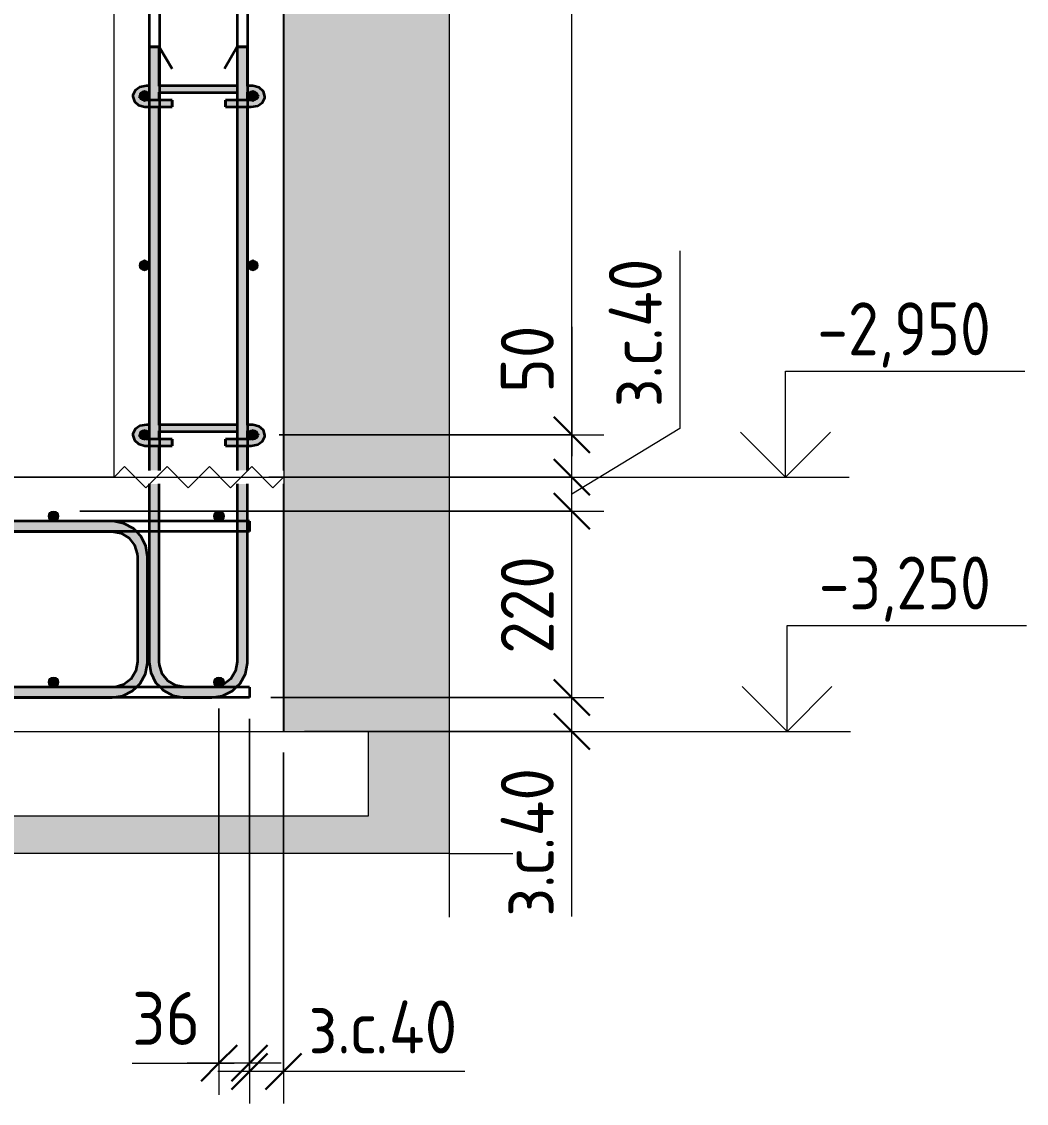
# Model space of a CAD drawing. Header units: millimetres. Extents: x 67134 to 118201, y -4983 to 13821.
# Drawn here: x 109576 to 110762, y -3689 to -2412 of the extents above; entities that cross this region are included whole.
import ezdxf

# ---------------------------------------------------------------- set-up
doc = ezdxf.new("R2010")
doc.units = ezdxf.units.MM
for name, color, linetype, lineweight in [('AA_Dim', 7, 'Continuous', 9), ('AA_Dim-25', 7, 'Continuous', 9), ('AA_Linii', 7, 'Continuous', 9), ('AA_Oformlenie', 7, 'Continuous', 9), ('AA_Vinoska', 7, 'Continuous', 9), ('AA_Visotnaya otmetka', 7, 'Continuous', 9), ('AF_Stena_Гидроизоляция', 253, 'Continuous', 20), ('AF_Stena_Опалубка', 253, 'Continuous', 20), ('KR_Armatura', 7, 'Continuous', 20), ('KR_Armatura_Tonkie', 7, 'Continuous', 20), ('KR_Fundament', 7, 'Continuous', 20)]:
    doc.layers.add(name, color=color, linetype=linetype, lineweight=lineweight)
doc.styles.add('ISOCPEUR_6', font='isocpeur.TTF', dxfattribs={"width": 0.85, "height": 62.5})
doc.styles.add('ISOCPEUR_7', font='isocpeur.TTF', dxfattribs={"width": 0.9, "height": 62.5})
doc.dimstyles.new('00_Точн_3_знака__прозр__2', dxfattribs={"dimscale": 304.8, "dimtxt": 62.672186, "dimasz": 0.139436, "dimexe": 0.123031, "dimexo": 0.082021, "dimgap": 0.008202, "dimtad": 1, "dimdec": 3, "dimrnd": 0.001, "dimdsep": 46, "dimtxsty": 'ISOCPEUR_7', "dimblk1": 'OBLIQUE', "dimblk2": 'OBLIQUE', "dimsah": 1, "dimcen": 0.09, "dimdle": 0.123031, "dimazin": 0, "dimtfac": 1, "dimtdec": 4, "dimtix": 1, "dimtmove": 1, "dimatfit": 3, "dimfxl": 1, "dimtvp": 1, "dimtolj": 1, "dimtzin": 0, "dimlwd": 18, "dimlwe": 18, "dimarcsym": 2})
doc.dimstyles.new('00_Точн_3_знака__прозр__3', dxfattribs={"dimscale": 304.8, "dimtxt": 62.672186, "dimasz": 0.139436, "dimexe": 0.123031, "dimexo": 0.082021, "dimgap": 0.008202, "dimtad": 1, "dimdec": 3, "dimrnd": 0.001, "dimdsep": 46, "dimtxsty": 'ISOCPEUR_7', "dimblk1": 'OBLIQUE', "dimblk2": 'OBLIQUE', "dimsah": 1, "dimcen": 0.09, "dimdle": 0.123031, "dimazin": 0, "dimtfac": 1, "dimtdec": 4, "dimtix": 1, "dimtmove": 0, "dimatfit": 3, "dimfxl": 1, "dimtvp": 1, "dimtolj": 1, "dimtzin": 0, "dimlwd": 18, "dimlwe": 18, "dimarcsym": 2})

# ---------------------------------------------------------------- blocks, each defined once
blk = doc.blocks.new('265_Выпуск П одной длины _НесАрм_РабПлоск_ - В1 _d12_ t250-4071037-1-1 Армирование')
at = {"layer": 'KR_Armatura_Tonkie', "lineweight": 35}
h = blk.add_hatch(color=256, dxfattribs=at)
h.paths.add_polyline_path([(-70917.5, -3168), (-70911.5, -3168), (-70911.7, -2958), (-70923.5, -2958), (-70923.3, -3168), (-70919, -3168)])
h.paths.add_polyline_path([(-70917, -2942), (-70911.5, -2942), (-70911.7, -2913), (-70923.5, -2913), (-70923.3, -2942), (-70917.5, -2942)])
h.paths.add_polyline_path([(-70916.9, -2905), (-70911.5, -2905), (-70911.7, -2895.8), (-70912.4, -2894.8), (-70913.2, -2893), (-70913.2, -2891), (-70912.4, -2889.2), (-70911.5, -2888), (-70911.7, -2513), (-70923.5, -2513), (-70923.3, -2888.2), (-70922.3, -2889.6), (-70921.7, -2891), (-70921.7, -2893), (-70922.5, -2894.8), (-70923.5, -2896.1), (-70923.3, -2905), (-70917.5, -2905)])
h.paths.add_polyline_path([(-70921.7, -2505), (-70911.5, -2505), (-70911.7, -2495.8), (-70912.4, -2494.8), (-70913.2, -2493), (-70913.2, -2491), (-70912.3, -2489.1), (-70911.5, -2488), (-70911.7, -2442), (-70923.5, -2442), (-70923.3, -2488.2), (-70922.5, -2489.2), (-70921.7, -2491), (-70921.8, -2493.2), (-70922.5, -2494.8), (-70923.5, -2496), (-70923.3, -2505), (-70921.8, -2505)])
h = blk.add_hatch(color=256, dxfattribs=at)
h.paths.add_polyline_path([(-70815, -3168), (-70807.5, -3168), (-70807.7, -2958), (-70819.5, -2958), (-70819.2, -3168), (-70815.3, -3168)])
h.paths.add_polyline_path([(-70813, -2942), (-70807.5, -2942), (-70807.7, -2913), (-70819.5, -2913), (-70819.3, -2942), (-70813.5, -2942)])
h.paths.add_polyline_path([(-70812.9, -2905), (-70807.5, -2905), (-70807.7, -2895.8), (-70808.4, -2894.8), (-70809.2, -2893), (-70809.2, -2891), (-70808.4, -2889.2), (-70807.5, -2888), (-70807.7, -2513), (-70819.5, -2513), (-70819.3, -2888.2), (-70818.3, -2889.6), (-70817.7, -2891), (-70817.7, -2893), (-70818.5, -2894.8), (-70819.5, -2896.1), (-70819.3, -2905), (-70813.5, -2905)])
h.paths.add_polyline_path([(-70817.8, -2505), (-70807.5, -2505), (-70807.7, -2495.8), (-70808.4, -2494.8), (-70809.2, -2493), (-70809.2, -2491), (-70808.3, -2489.1), (-70807.5, -2488), (-70807.7, -2442), (-70819.5, -2442), (-70819.3, -2488.2), (-70818.5, -2489.2), (-70817.7, -2491), (-70817.8, -2493.2), (-70818.5, -2494.8), (-70819.5, -2496.1), (-70819.3, -2505), (-70818.7, -2505)])
for points in [[(-70881.5, -3210), (-70881.5, -3198), (-70889.8, -3196.8), (-70896.9, -3193.6), (-70902.7, -3189.2), (-70907.4, -3183), (-70910.4, -3175.8), (-70911.7, -3168), (-70923.5, -3168), (-70922, -3178.9), (-70917.8, -3189), (-70910.7, -3198.1), (-70902.5, -3204.4), (-70892.3, -3208.6), (-70887.6, -3209.2)], [(-70849.5, -3210), (-70838.2, -3208.4), (-70828.5, -3204.4), (-70819.8, -3197.7), (-70813.1, -3189), (-70808.9, -3178.9), (-70807.7, -3168), (-70819.5, -3168), (-70820.7, -3176.3), (-70823.5, -3183), (-70828.2, -3189.2), (-70834.5, -3194), (-70841.7, -3197), (-70849.5, -3198.2), (-70849.5, -3209.8)], [(-70878, -3210), (-70849.5, -3209.8), (-70849.5, -3198), (-70881.5, -3198.2), (-70881.5, -3210)]]:
    blk.add_hatch(color=256, dxfattribs=at).paths.add_polyline_path(points)
for p, q in [((-70923.5, -2442), (-70923.5, -2488.6)), ((-70923.5, -2442), (-70923.3, -2442)), ((-70911.7, -2442), (-70923.1, -2442)), ((-70923.1, -2442), (-70911.5, -2442)), ((-70911.5, -2488.6), (-70911.5, -2442)), ((-70911.5, -2442), (-70911.1, -2442.7)), ((-70911.1, -2442.7), (-70896.5, -2468)), ((-70819.5, -2442), (-70834.5, -2468)), ((-70819.5, -2442), (-70819.5, -2488.6)), ((-70819.5, -2442), (-70819.3, -2442)), ((-70819.1, -2442), (-70807.5, -2442)), ((-70807.7, -2442), (-70819.1, -2442)), ((-70807.5, -2488.6), (-70807.5, -2442)), ((-70923.5, -2495.4), (-70923.5, -2505)), ((-70911.5, -2505), (-70911.5, -2495.4)), ((-70819.5, -2495.4), (-70819.5, -2505)), ((-70807.5, -2505), (-70807.5, -2495.4)), ((-70923.5, -2513), (-70923.5, -2888.6)), ((-70911.5, -2888.6), (-70911.5, -2513)), ((-70819.5, -2513), (-70819.5, -2888.6)), ((-70807.5, -2888.6), (-70807.5, -2513)), ((-70923.5, -2895.4), (-70923.5, -2905)), ((-70911.5, -2905), (-70911.5, -2895.4)), ((-70819.5, -2895.4), (-70819.5, -2905)), ((-70807.5, -2905), (-70807.5, -2895.4)), ((-70923.5, -2913), (-70923.5, -2942)), ((-70911.5, -2942), (-70911.5, -2913)), ((-70819.5, -2913), (-70819.5, -2942)), ((-70807.5, -2942), (-70807.5, -2913)), ((-70923.5, -2958), (-70923.5, -3002)), ((-70911.5, -3002), (-70911.5, -2958)), ((-70819.5, -2958), (-70819.5, -3002)), ((-70807.5, -3002), (-70807.5, -2958)), ((-70923.5, -3002), (-70923.5, -3014)), ((-70911.5, -3014), (-70911.5, -3002)), ((-70819.5, -3002), (-70819.5, -3014)), ((-70807.5, -3014), (-70807.5, -3002)), ((-70923.5, -3014), (-70923.5, -3168)), ((-70911.5, -3168), (-70911.5, -3014)), ((-70819.5, -3014), (-70819.5, -3168)), ((-70807.5, -3168), (-70807.5, -3014)), ((-70849.5, -3198), (-70881.5, -3198)), ((-70849.5, -3198), (-70849.5, -3198)), ((-70881.5, -3210), (-70849.5, -3210)), ((-70849.5, -3210), (-70849.5, -3210))]:
    blk.add_line(p, q, dxfattribs=at)
at = {"layer": 'KR_Armatura_Tonkie', "lineweight": 35, "flags": 128}
for points in [[(-70923.5, -3168), (-70921.5, -3180.7), (-70915.8, -3192.2), (-70910.2, -3198)], [(-70881.5, -3198), (-70892.1, -3196), (-70901.4, -3190.4), (-70908, -3181.9), (-70911.2, -3171.5), (-70911.5, -3168)], [(-70819.5, -3168), (-70821.4, -3178.7), (-70827, -3187.9), (-70835.6, -3194.6), (-70845.9, -3197.8), (-70849.5, -3198)], [(-70820.8, -3198), (-70816, -3193.4), (-70809.9, -3182.1), (-70807.5, -3169.5), (-70807.5, -3168)], [(-70910.2, -3198), (-70906.9, -3201.4), (-70895.6, -3207.5), (-70883, -3210), (-70881.5, -3210)], [(-70849.5, -3210), (-70836.8, -3208), (-70825.3, -3202.3), (-70821, -3198.2)]]:
    blk.add_lwpolyline(points, dxfattribs=at)
blk = doc.blocks.new('350_Стержень П торец СК-СГ _НесАрм_РабПлоск_ - 350_Стержень П торец СК-СГ _НесАрм_РабПлоск_-4075653-1-1 Армирование')
at = {"layer": 'KR_Armatura_Tonkie', "lineweight": 35}
for points in [[(-71525.3, -3014), (-70967.3, -3013.8), (-70967.3, -3002), (-71525.3, -3002.2), (-71525.3, -3013.8)], [(-70935, -3044), (-70925.3, -3044), (-70926.7, -3033.1), (-70930.9, -3023), (-70938, -3014), (-70946.3, -3007.6), (-70956.4, -3003.4), (-70967.3, -3002.2), (-70967.3, -3014), (-70959.5, -3015), (-70951.7, -3018.5), (-70945.7, -3023.3), (-70941.2, -3029.3), (-70938.3, -3036.2), (-70937.1, -3044), (-70935.5, -3044)], [(-70935.3, -3168), (-70925.3, -3168), (-70925.5, -3044), (-70937.3, -3044), (-70937.1, -3168), (-70935.5, -3168)], [(-70967.3, -3210), (-70956.4, -3208.6), (-70946.3, -3204.4), (-70937.6, -3197.7), (-70930.9, -3189), (-70926.7, -3178.9), (-70925.5, -3168), (-70937.3, -3168), (-70938.3, -3175.8), (-70941.7, -3183.5), (-70946.6, -3189.6), (-70952.6, -3194.1), (-70959.5, -3197), (-70967.3, -3198.2), (-70967.3, -3209.8)], [(-71525.3, -3210), (-70967.3, -3209.8), (-70967.3, -3198), (-71525.3, -3198.2), (-71525.3, -3209.8)]]:
    blk.add_hatch(color=256, dxfattribs=at).paths.add_polyline_path(points)
for p, q in [((-70967.3, -3002), (-71525.3, -3002)), ((-71525.3, -3014), (-71525.3, -3002)), ((-71525.3, -3002.2), (-71525.3, -3013.8)), ((-71525.3, -3014), (-70967.3, -3014)), ((-71525.3, -3014), (-71499.3, -3029)), ((-70937.3, -3044), (-70937.3, -3168)), ((-70925.3, -3168), (-70925.3, -3044)), ((-71525.3, -3198), (-71499.3, -3183)), ((-70967.3, -3198), (-71525.3, -3198)), ((-71525.3, -3210), (-71525.3, -3198)), ((-71525.3, -3198.2), (-71525.3, -3209.8)), ((-71525.3, -3210), (-70967.3, -3210))]:
    blk.add_line(p, q, dxfattribs=at)
at = {"layer": 'KR_Armatura_Tonkie', "lineweight": 35, "flags": 128}
for points in [[(-70938.6, -3014), (-70941.9, -3010.6), (-70953.2, -3004.5), (-70965.8, -3002), (-70967.3, -3002)], [(-70967.3, -3014), (-70956.6, -3016), (-70947.4, -3021.6), (-70940.7, -3030.1), (-70937.5, -3040.5), (-70937.3, -3044)], [(-70925.3, -3044), (-70927.3, -3031.3), (-70933, -3019.8), (-70938.6, -3014)], [(-70937.3, -3168), (-70939.2, -3178.7), (-70944.9, -3187.9), (-70953.4, -3194.6), (-70963.7, -3197.8), (-70967.3, -3198)], [(-70938.6, -3198), (-70933.9, -3193.4), (-70927.7, -3182.1), (-70925.3, -3169.5), (-70925.3, -3168)], [(-70967.3, -3210), (-70954.6, -3208), (-70943.1, -3202.3), (-70938.6, -3198)]]:
    blk.add_lwpolyline(points, dxfattribs=at)
blk = doc.blocks.new('261_Шпилька массив _НесАрм_РабПлоск_ - 8 А240-4096969-1-1 Армирование')
at = {"layer": 'KR_Armatura_Tonkie', "lineweight": 35}
for points in [[(-70926.7, -2511.8), (-70926.7, -2505), (-70932.9, -2503.5), (-70934.2, -2501.8), (-70934.7, -2500.5), (-70933.7, -2497.7), (-70930.7, -2495.6), (-70926.7, -2494.8), (-70926.7, -2488), (-70932.8, -2489), (-70935.6, -2490.3), (-70939.2, -2493.4), (-70941.5, -2496.2), (-70942.7, -2500.5), (-70941.5, -2504.8), (-70938, -2508.5), (-70932.6, -2511), (-70930.6, -2511.3)], [(-70802.9, -2511.8), (-70796.8, -2510.9), (-70791.6, -2508.5), (-70788.1, -2504.8), (-70786.9, -2500.5), (-70788.1, -2496.2), (-70790.5, -2492.6), (-70795.4, -2489.5), (-70802.9, -2488.1), (-70802.9, -2494.8), (-70798.9, -2495.6), (-70796, -2497.7), (-70795, -2500.7), (-70795.5, -2502.1), (-70797.4, -2503.7), (-70802.9, -2505.1), (-70802.9, -2511)], [(-70926.7, -2511.8), (-70896.4, -2511.8), (-70896.4, -2505), (-70926.7, -2505.1), (-70926.7, -2511)], [(-70906.5, -2513), (-70896.4, -2512.8), (-70896.4, -2511.8), (-70926.7, -2511.8), (-70926.7, -2513), (-70911.1, -2513)], [(-70819.1, -2511.8), (-70802.9, -2511.8), (-70802.9, -2505), (-70833.2, -2505.1), (-70833.2, -2511.8), (-70821, -2511.8)], [(-70807.1, -2513), (-70802.9, -2512.8), (-70802.9, -2511.8), (-70833.2, -2511.8), (-70833.2, -2513), (-70819.1, -2513)], [(-70926.7, -2911.8), (-70926.7, -2905), (-70932.9, -2903.5), (-70934.2, -2901.8), (-70934.7, -2900.5), (-70933.7, -2897.7), (-70930.7, -2895.6), (-70926.7, -2894.8), (-70926.7, -2888), (-70932.8, -2889), (-70935.6, -2890.3), (-70939.2, -2893.4), (-70941.5, -2896.2), (-70942.7, -2900.5), (-70941.5, -2904.8), (-70938, -2908.5), (-70932.6, -2911), (-70930.6, -2911.3)], [(-70802.9, -2911.8), (-70796.8, -2910.9), (-70791.6, -2908.5), (-70788.1, -2904.8), (-70786.9, -2900.5), (-70788.1, -2896.2), (-70790.5, -2892.6), (-70795.4, -2889.5), (-70802.9, -2888.1), (-70802.9, -2894.8), (-70798.9, -2895.6), (-70795.8, -2898.1), (-70795, -2900.7), (-70795.5, -2902.1), (-70797.4, -2903.7), (-70802.9, -2905.1), (-70802.9, -2911)], [(-70911.1, -2911.8), (-70896.4, -2911.8), (-70896.4, -2905), (-70926.7, -2905.1), (-70926.7, -2911.8), (-70923.1, -2911.8)], [(-70819.1, -2911.8), (-70802.9, -2911.8), (-70802.9, -2905), (-70833.2, -2905.1), (-70833.2, -2911.8), (-70821, -2911.8)], [(-70906.5, -2913), (-70896.4, -2912.8), (-70896.4, -2911.8), (-70926.7, -2911.8), (-70926.7, -2913), (-70911.1, -2913)], [(-70802.9, -2913), (-70802.9, -2911.8), (-70833.2, -2911.8), (-70833.2, -2913), (-70807.1, -2913)]]:
    blk.add_hatch(color=256, dxfattribs=at).paths.add_polyline_path(points)
h = blk.add_hatch(color=256, dxfattribs=at)
h.paths.add_polyline_path([(-70878, -2494.8), (-70818.5, -2494.7), (-70817.7, -2492.9), (-70817.7, -2491.2), (-70818.1, -2489.9), (-70819.4, -2488), (-70911.7, -2488.2), (-70912.5, -2489.3), (-70913.2, -2491.1), (-70913.2, -2492.8), (-70912.8, -2494.1), (-70912.4, -2494.8), (-70906.5, -2494.8)])
h.paths.add_polyline_path([(-70802.9, -2494.8), (-70802.9, -2488), (-70807.7, -2488.2), (-70808.4, -2489.2), (-70809.2, -2491), (-70809.2, -2492.8), (-70808.9, -2494), (-70808.4, -2494.8), (-70807.1, -2494.8)])
h.paths.add_polyline_path([(-70923, -2494.8), (-70922.5, -2494.8), (-70921.7, -2493), (-70921.7, -2491.2), (-70922.2, -2489.7), (-70923.4, -2488), (-70926.7, -2488.1), (-70926.7, -2494.8), (-70923.1, -2494.8)])
h = blk.add_hatch(color=256, dxfattribs=at)
h.paths.add_polyline_path([(-70926.7, -2513), (-70926.7, -2511.8), (-70932.9, -2510.9), (-70938, -2508.5), (-70938.7, -2508.1), (-70934.2, -2511.3), (-70932.8, -2512), (-70930.2, -2512.4)])
h.paths.add_polyline_path([(-70934.2, -2499), (-70932.9, -2497.4), (-70926.7, -2495.9), (-70926.7, -2494.8), (-70930.7, -2495.6), (-70933.7, -2497.7), (-70933.9, -2498.3)])
h = blk.add_hatch(color=256, dxfattribs=at)
h.paths.add_polyline_path([(-70878, -2496), (-70819.3, -2495.8), (-70818.6, -2494.8), (-70912.3, -2495), (-70911.5, -2496), (-70906.5, -2496)])
h.paths.add_polyline_path([(-70926.7, -2496), (-70923.3, -2495.8), (-70922.5, -2494.8), (-70926.7, -2494.8), (-70926.7, -2495.9)])
h.paths.add_polyline_path([(-70802.9, -2496), (-70802.9, -2494.8), (-70808.3, -2495), (-70807.5, -2496), (-70807.1, -2496)])
h = blk.add_hatch(color=256, dxfattribs=at)
h.paths.add_polyline_path([(-70802.9, -2513), (-70795.4, -2511.5), (-70790.5, -2508.4), (-70788.1, -2504.8), (-70791.6, -2508.5), (-70797, -2511), (-70802.9, -2511.8), (-70802.9, -2512.8)])
h.paths.add_polyline_path([(-70795.7, -2498.6), (-70796, -2497.7), (-70799.5, -2495.5), (-70802.9, -2494.8), (-70802.9, -2496), (-70802.3, -2496.1), (-70796, -2498.5)])
h = blk.add_hatch(color=256, dxfattribs=at)
h.paths.add_polyline_path([(-70926.7, -2913), (-70926.7, -2911.8), (-70932.9, -2910.9), (-70938, -2908.5), (-70938.7, -2908.1), (-70934.2, -2911.3), (-70932.8, -2912), (-70927.4, -2912.9)])
h.paths.add_polyline_path([(-70934.2, -2899), (-70932.9, -2897.4), (-70926.7, -2895.9), (-70926.7, -2894.8), (-70930.7, -2895.6), (-70933.8, -2898.1)])
h = blk.add_hatch(color=256, dxfattribs=at)
h.paths.add_polyline_path([(-70906.5, -2894.8), (-70818.5, -2894.7), (-70817.7, -2892.9), (-70817.7, -2891.2), (-70818.1, -2889.9), (-70819.4, -2888), (-70911.7, -2888.2), (-70912.5, -2889.3), (-70913.2, -2891.1), (-70913.2, -2892.8), (-70912.8, -2894.1), (-70912.4, -2894.8), (-70911.1, -2894.8)])
h.paths.add_polyline_path([(-70802.9, -2894.8), (-70802.9, -2888), (-70807.7, -2888.2), (-70808.4, -2889.2), (-70809.2, -2891), (-70809.2, -2892.8), (-70808.9, -2894), (-70808.4, -2894.8), (-70807.1, -2894.8)])
h.paths.add_polyline_path([(-70923, -2894.8), (-70922.5, -2894.8), (-70921.7, -2893), (-70921.7, -2891.2), (-70922.2, -2889.7), (-70923.4, -2888), (-70926.7, -2888.1), (-70926.7, -2894.8), (-70923.1, -2894.8)])
h = blk.add_hatch(color=256, dxfattribs=at)
h.paths.add_polyline_path([(-70807.1, -2896), (-70802.9, -2895.9), (-70802.9, -2894.8), (-70808.3, -2895), (-70807.5, -2896)])
h.paths.add_polyline_path([(-70926.7, -2896), (-70923.3, -2895.8), (-70922.5, -2894.8), (-70926.7, -2894.8), (-70926.7, -2895.9)])
h.paths.add_polyline_path([(-70819.4, -2896), (-70818.6, -2894.8), (-70912.3, -2895), (-70911.5, -2896), (-70821, -2896)])
h = blk.add_hatch(color=256, dxfattribs=at)
h.paths.add_polyline_path([(-70802.9, -2913), (-70795.4, -2911.5), (-70790.5, -2908.4), (-70788.1, -2904.8), (-70791.6, -2908.5), (-70797, -2911), (-70802.9, -2911.8), (-70802.9, -2912.9)])
h.paths.add_polyline_path([(-70795.7, -2898.6), (-70796, -2897.7), (-70799.5, -2895.5), (-70802.9, -2894.8), (-70802.9, -2896), (-70802.3, -2896.1), (-70796, -2898.5)])
for p, q in [((-70923.1, -2488), (-70926.7, -2488)), ((-70922.7, -2488), (-70923.1, -2488)), ((-70911.1, -2488), (-70912.3, -2488)), ((-70819.1, -2488), (-70911.1, -2488)), ((-70818.7, -2488), (-70819.1, -2488)), ((-70807.1, -2488), (-70808.3, -2488)), ((-70802.9, -2488), (-70807.1, -2488)), ((-70926.7, -2496), (-70923.1, -2496)), ((-70923.1, -2496), (-70922.7, -2496)), ((-70912.3, -2496), (-70911.1, -2496)), ((-70911.1, -2496), (-70819.1, -2496)), ((-70819.1, -2496), (-70818.7, -2496)), ((-70808.3, -2496), (-70807.1, -2496)), ((-70807.1, -2496), (-70802.9, -2496)), ((-70923.1, -2505), (-70926.7, -2505)), ((-70926.7, -2513), (-70923.1, -2513)), ((-70911.1, -2505), (-70923.1, -2505)), ((-70923.1, -2513), (-70911.1, -2513)), ((-70896.4, -2505), (-70911.1, -2505)), ((-70911.1, -2513), (-70896.4, -2513)), ((-70896.4, -2505), (-70896.4, -2511.8)), ((-70896.4, -2506.2), (-70896.4, -2505.1)), ((-70896.4, -2512.8), (-70896.4, -2506.2)), ((-70896.4, -2511.8), (-70896.4, -2513)), ((-70819.1, -2505), (-70833.2, -2505)), ((-70833.2, -2511.8), (-70833.2, -2505)), ((-70833.2, -2505.1), (-70833.2, -2506.2)), ((-70833.2, -2506.2), (-70833.2, -2512.8)), ((-70833.2, -2513), (-70833.2, -2511.8)), ((-70833.2, -2513), (-70819.1, -2513)), ((-70807.1, -2505), (-70819.1, -2505)), ((-70819.1, -2513), (-70807.1, -2513)), ((-70802.9, -2505), (-70807.1, -2505)), ((-70807.1, -2513), (-70802.9, -2513)), ((-70923.1, -2888), (-70926.7, -2888)), ((-70926.7, -2896), (-70923.1, -2896)), ((-70922.7, -2888), (-70923.1, -2888)), ((-70923.1, -2896), (-70922.7, -2896)), ((-70911.1, -2888), (-70912.3, -2888)), ((-70912.3, -2896), (-70911.1, -2896)), ((-70819.1, -2888), (-70911.1, -2888)), ((-70911.1, -2896), (-70819.1, -2896)), ((-70818.7, -2888), (-70819.1, -2888)), ((-70819.1, -2896), (-70818.7, -2896)), ((-70807.1, -2888), (-70808.3, -2888)), ((-70808.3, -2896), (-70807.1, -2896)), ((-70802.9, -2888), (-70807.1, -2888)), ((-70807.1, -2896), (-70802.9, -2896)), ((-70923.1, -2905), (-70926.7, -2905)), ((-70911.1, -2905), (-70923.1, -2905)), ((-70896.4, -2905), (-70911.1, -2905)), ((-70896.4, -2905), (-70896.4, -2911.8)), ((-70896.4, -2906.2), (-70896.4, -2905.1)), ((-70896.4, -2912.8), (-70896.4, -2906.2)), ((-70819.1, -2905), (-70833.2, -2905)), ((-70833.2, -2911.8), (-70833.2, -2905)), ((-70833.2, -2905.1), (-70833.2, -2906.2)), ((-70833.2, -2906.2), (-70833.2, -2912.8)), ((-70807.1, -2905), (-70819.1, -2905)), ((-70802.9, -2905), (-70807.1, -2905)), ((-70926.7, -2913), (-70923.1, -2913)), ((-70923.1, -2913), (-70911.1, -2913)), ((-70911.1, -2913), (-70896.4, -2913)), ((-70896.4, -2911.8), (-70896.4, -2913)), ((-70833.2, -2913), (-70833.2, -2911.8)), ((-70833.2, -2913), (-70819.1, -2913)), ((-70819.1, -2913), (-70807.1, -2913)), ((-70807.1, -2913), (-70802.9, -2913))]:
    blk.add_line(p, q, dxfattribs=at)
at = {"layer": 'KR_Armatura_Tonkie', "lineweight": 35, "flags": 128}
for points in [[(-70926.7, -2488), (-70934.3, -2489.5), (-70939.9, -2493.4), (-70942.6, -2498.9), (-70942.7, -2500.5)], [(-70786.9, -2500.5), (-70788.7, -2494.6), (-70793.8, -2490.2), (-70801, -2488.1), (-70802.9, -2488)], [(-70942.7, -2500.5), (-70940.9, -2506.4), (-70935.9, -2510.8), (-70928.6, -2512.9), (-70926.7, -2513)], [(-70934.7, -2500.5), (-70933.8, -2498.5), (-70930, -2496.4), (-70926.7, -2496)], [(-70926.7, -2505), (-70931.7, -2503.9), (-70934.4, -2501.7), (-70934.7, -2500.5)], [(-70802.9, -2496), (-70797.9, -2497.1), (-70795.2, -2499.3), (-70794.9, -2500.5)], [(-70802.9, -2513), (-70795.3, -2511.5), (-70789.7, -2507.6), (-70787, -2502.1), (-70786.9, -2500.5)], [(-70794.9, -2500.5), (-70795.9, -2502.5), (-70799.6, -2504.5), (-70802.9, -2505)], [(-70926.7, -2888), (-70934.3, -2889.5), (-70939.9, -2893.4), (-70942.6, -2898.9), (-70942.7, -2900.5)], [(-70934.7, -2900.5), (-70933.8, -2898.5), (-70930, -2896.4), (-70926.7, -2896)], [(-70786.9, -2900.5), (-70788.7, -2894.6), (-70793.8, -2890.2), (-70801, -2888.1), (-70802.9, -2888)], [(-70802.9, -2896), (-70797.9, -2897.1), (-70795.2, -2899.3), (-70794.9, -2900.5)], [(-70942.7, -2900.5), (-70940.9, -2906.4), (-70935.9, -2910.8), (-70928.6, -2912.9), (-70926.7, -2913)], [(-70926.7, -2905), (-70931.7, -2903.9), (-70934.4, -2901.7), (-70934.7, -2900.5)], [(-70802.9, -2913), (-70795.3, -2911.5), (-70789.7, -2907.6), (-70787, -2902.1), (-70786.9, -2900.5)], [(-70794.9, -2900.5), (-70795.9, -2902.5), (-70799.6, -2904.5), (-70802.9, -2905)]]:
    blk.add_lwpolyline(points, dxfattribs=at)
blk = doc.blocks.new('Последовательность узлов - 3мм масшт20 маскировка-V9-1-1 Армирование')
at = {"layer": 'AA_Oformlenie'}
for p, q in [((-70964.9, 3050), (-70952.4, 3062.5)), ((-70927.4, 3037.5), (-70952.4, 3062.5)), ((-70914.9, 3050), (-70902.4, 3062.5)), ((-70877.4, 3037.5), (-70902.4, 3062.5)), ((-70864.9, 3050), (-70852.4, 3062.5)), ((-70827.4, 3037.5), (-70852.4, 3062.5)), ((-70814.9, 3050), (-70802.4, 3062.5)), ((-70777.4, 3037.5), (-70802.4, 3062.5)), ((-70914.9, 3050), (-70927.4, 3037.5)), ((-70864.9, 3050), (-70877.4, 3037.5)), ((-70814.9, 3050), (-70827.4, 3037.5)), ((-70764.9, 3050), (-70777.4, 3037.5))]:
    blk.add_line(p, q, dxfattribs=at)
blk = doc.blocks.new('011_Прямоугольник обрыва _ЭлУзла_ - 011_Прямоугольник обрыва _ЭлУзла_-4122385-1-1 Армирование')
at = {"layer": 'AA_Oformlenie'}
for p, q in [((-70569.3, -1598.1), (-70569.3, -3394.1)), ((-70569.3, -3394.1), (-71303.8, -3394.1))]:
    blk.add_line(p, q, dxfattribs=at)
blk = doc.blocks.new('Высотные отметки - Стрелка вверх-400292-1-1 Армирование')
at = {"layer": 'AA_Vinoska'}
for p, q in [((-70172.5, -2825), (-69890, -2825)), ((-70172.5, -2950), (-70172.5, -2825)), ((-70172.5, -2950), (-70225.6, -2897)), ((-70172.5, -2950), (-70119.5, -2897)), ((-70247.5, -2950), (-70097.5, -2950))]:
    blk.add_line(p, q, dxfattribs=at)
blk = doc.blocks.new('DIMBLOCK77-1-1 Армирование')
at = {"layer": 'AA_Dim-25', "lineweight": 30}
for p, q in [((110225.5, -3210), (110204.2, -3188.8)), ((110225.5, -3210), (110246.7, -3231.2)), ((110225.5, -3250), (110204.2, -3228.8)), ((110225.5, -3250), (110246.7, -3271.2))]:
    blk.add_line(p, q, dxfattribs=at)
at = {"layer": 'AA_Dim-25', "lineweight": 18}
for p, q in [((109870, -3210), (110263, -3210)), ((110225.5, -3210), (109870, -3210)), ((110225.5, -3287.5), (110225.5, -3210)), ((110225.5, -3259.3), (110225.5, -3230)), ((109910, -3250), (110263, -3250)), ((110225.5, -3250), (109910, -3250)), ((110225.5, -3468.7), (110225.5, -3259.3))]:
    blk.add_line(p, q, dxfattribs=at)
at = {"layer": 'AA_Dim-25', "color": 0, "lineweight": 18, "insert": (110141.6, -3468.7), "char_height": 62.5, "width": 221.363, "attachment_point": 1, "rotation": 90, "line_spacing_factor": 1.135194, "style": 'ISOCPEUR_7'}
blk.add_mtext('з.с.40', dxfattribs=at)
blk = doc.blocks.new('_Oblique')
at = {"color": 0, "linetype": 'ByBlock', "lineweight": -2}
blk.add_line((-0.5, -0.5), (0.5, 0.5), dxfattribs=at)
blk = doc.blocks.new('DIMBLOCK78-1-1 Армирование')
at = {"layer": 'AA_Dim-25', "lineweight": 30}
for p, q in [((110225.5, -2990), (110204.2, -2968.8)), ((110225.5, -2990), (110246.7, -3011.3)), ((110225.5, -3210), (110204.2, -3188.8)), ((110225.5, -3210), (110246.7, -3231.2))]:
    blk.add_line(p, q, dxfattribs=at)
at = {"layer": 'AA_Dim-25', "lineweight": 18}
for p, q in [((109644.8, -2990), (110263, -2990)), ((110225.5, -2990), (109644.8, -2990)), ((110225.5, -3210), (110225.5, -2990)), ((109870, -3210), (110263, -3210)), ((110225.5, -3210), (109870, -3210))]:
    blk.add_line(p, q, dxfattribs=at)
at = {"layer": 'AA_Dim-25', "color": 0, "lineweight": 18, "insert": (110141.6, -3158.5), "char_height": 62.5, "width": 140.48, "attachment_point": 1, "rotation": 90, "line_spacing_factor": 1.135194, "style": 'ISOCPEUR_7'}
blk.add_mtext('220', dxfattribs=at)
blk = doc.blocks.new('DIMBLOCK79-1-1 Армирование')
at = {"layer": 'AA_Dim-25', "lineweight": 18}
for p, q in [((110353, -2682.9), (110353, -2892.4)), ((110353, -2892.4), (110225.5, -2970)), ((109868, -2950), (110263, -2950)), ((110225.5, -2950), (109868, -2950)), ((110225.5, -2990), (110225.5, -2950)), ((109644.8, -2990), (110263, -2990)), ((110225.5, -2990), (109644.8, -2990))]:
    blk.add_line(p, q, dxfattribs=at)
at = {"layer": 'AA_Dim-25', "lineweight": 30}
for p, q in [((110225.5, -2950), (110204.2, -2928.8)), ((110225.5, -2950), (110246.7, -2971.3)), ((110225.5, -2990), (110204.2, -2968.8)), ((110225.5, -2990), (110246.7, -3011.3))]:
    blk.add_line(p, q, dxfattribs=at)
at = {"layer": 'AA_Dim-25', "color": 0, "lineweight": 18, "insert": (110269.1, -2867.4), "char_height": 62.5, "width": 221.363, "attachment_point": 1, "rotation": 90, "line_spacing_factor": 1.135194, "style": 'ISOCPEUR_7'}
blk.add_mtext('з.с.40', dxfattribs=at)
blk = doc.blocks.new('DIMBLOCK80-1-1 Армирование')
at = {"layer": 'AA_Dim-25', "lineweight": 18}
for p, q in [((110225.5, -2772.5), (110225.5, -2875.5)), ((110225.5, -2875.5), (110225.5, -2925)), ((109880, -2900), (110263, -2900)), ((110225.5, -2900), (109880, -2900)), ((110225.5, -2950), (110225.5, -2900)), ((109868, -2950), (110263, -2950)), ((110225.5, -2950), (109868, -2950))]:
    blk.add_line(p, q, dxfattribs=at)
at = {"layer": 'AA_Dim-25', "lineweight": 30}
for p, q in [((110225.5, -2900), (110204.2, -2878.8)), ((110225.5, -2900), (110246.7, -2921.2)), ((110225.5, -2950), (110204.2, -2928.8)), ((110225.5, -2950), (110246.7, -2971.3))]:
    blk.add_line(p, q, dxfattribs=at)
at = {"layer": 'AA_Dim-25', "color": 0, "lineweight": 18, "insert": (110141.6, -2850.5), "char_height": 62.5, "width": 93.654, "attachment_point": 1, "rotation": 90, "line_spacing_factor": 1.135194, "style": 'ISOCPEUR_7'}
blk.add_mtext('50', dxfattribs=at)
blk = doc.blocks.new('DIMBLOCK81-1-1 Армирование')
at = {"layer": 'AA_Dim-25', "lineweight": 30}
for p, q in [((110225.5, 2900), (110204.2, 2921.2)), ((110225.5, 2900), (110246.7, 2878.8)), ((110225.5, -2900), (110204.2, -2878.8)), ((110225.5, -2900), (110246.7, -2921.2))]:
    blk.add_line(p, q, dxfattribs=at)
at = {"layer": 'AA_Dim-25', "lineweight": 18}
for p, q in [((109880, 2900), (110263, 2900)), ((110225.5, 2900), (109880, 2900)), ((110225.5, -2900), (110225.5, 2900)), ((109880, -2900), (110263, -2900)), ((110225.5, -2900), (109880, -2900))]:
    blk.add_line(p, q, dxfattribs=at)
at = {"layer": 'AA_Dim-25', "color": 0, "lineweight": 18, "insert": (110141.6, -214.6), "char_height": 62.5, "width": 515.094, "attachment_point": 1, "rotation": 90, "line_spacing_factor": 1.135194, "style": 'ISOCPEUR_7'}
blk.add_mtext('200х29=5800', dxfattribs=at)
blk = doc.blocks.new('DIMBLOCK88-1-1 Армирование')
at = {"layer": 'AA_Dim-25', "lineweight": 18}
for p, q in [((109845, -3235), (109845, -3689.1)), ((109845, -3651.6), (109845, -3235)), ((109885, -3275), (109885, -3689.1)), ((109885, -3651.6), (109885, -3275)), ((109922.5, -3651.6), (109807.5, -3651.6)), ((109889.7, -3651.5), (109865, -3651.6)), ((110099.2, -3651.5), (109889.7, -3651.5))]:
    blk.add_line(p, q, dxfattribs=at)
at = {"layer": 'AA_Dim-25', "lineweight": 30}
for p, q in [((109845, -3651.6), (109866.3, -3630.3)), ((109885, -3651.6), (109906.3, -3630.3)), ((109845, -3651.6), (109823.8, -3672.8)), ((109885, -3651.6), (109863.8, -3672.8))]:
    blk.add_line(p, q, dxfattribs=at)
at = {"layer": 'AA_Dim-25', "color": 0, "lineweight": 18, "insert": (109914.7, -3567.6), "char_height": 62.5, "width": 221.363, "attachment_point": 1, "line_spacing_factor": 1.135194, "style": 'ISOCPEUR_7'}
blk.add_mtext('з.с.40', dxfattribs=at)
blk = doc.blocks.new('DIMBLOCK90-1-1 Армирование')
at = {"layer": 'AA_Dim-25', "lineweight": 18}
for p, q in [((109809, -3223), (109809, -3679.1)), ((109809, -3641.6), (109809, -3223)), ((109845, -3235), (109845, -3679.1)), ((109845, -3641.6), (109845, -3235)), ((109706.4, -3641.5), (109809.4, -3641.5)), ((109882.5, -3641.6), (109771.5, -3641.6)), ((109809.4, -3641.5), (109827, -3641.6))]:
    blk.add_line(p, q, dxfattribs=at)
at = {"layer": 'AA_Dim-25', "lineweight": 30}
for p, q in [((109809, -3641.6), (109830.3, -3620.3)), ((109845, -3641.6), (109866.3, -3620.3)), ((109809, -3641.6), (109787.8, -3662.8)), ((109845, -3641.6), (109823.8, -3662.8))]:
    blk.add_line(p, q, dxfattribs=at)
at = {"layer": 'AA_Dim-25', "color": 0, "lineweight": 18, "insert": (109706.4, -3557.6), "char_height": 62.5, "width": 93.654, "attachment_point": 1, "line_spacing_factor": 1.135194, "style": 'ISOCPEUR_7'}
blk.add_mtext('36', dxfattribs=at)

msp = doc.modelspace()

# ---------------------------------------------------------------- hatches: boundary and pattern name
at = {"layer": 'AA_Oformlenie'}
h = msp.add_hatch(dxfattribs=at)
h.set_pattern_fill('FP_12', color=250, style=0, pattern_type=2)
h.set_pattern_definition([(0, (107988.91, 825), (101.6, 25.4), [8.382, -67.818, 8.382, -67.818, -406.4]), (0, (107988.91, 825), (101.6, 25.4), [-152.4, 8.382, -144.018, 8.382, -67.818, -177.8]), (0, (107988.91, 825), (101.6, 25.4), [-381, 8.382, -42.418, 8.382, -118.618]), (120, (108027.01, 837.7), (-72.79705, 75.28818), [8.382, -67.818, 8.382, -67.818, -406.4]), (120, (108027.01, 837.7), (-72.79705, 75.28818), [-152.4, 8.382, -144.018, 8.382, -67.818, -177.8]), (120, (108027.01, 837.7), (-72.79705, 75.28818), [-381, 8.382, -42.418, 8.382, -118.618]), (240, (108039.71, 888.5), (-28.80295, -100.68818), [8.382, -67.818, 8.382, -67.818, -406.4]), (240, (108039.71, 888.5), (-28.80295, -100.68818), [-152.4, 8.382, -144.018, 8.382, -67.818, -177.8]), (240, (108039.71, 888.5), (-28.80295, -100.68818), [-381, 8.382, -42.418, 8.382, -118.618])])
h.paths.add_polyline_path([(107029.976, -3394.1315), (107765.1736, -3394.1315), (107765.1736, -3374.0538), (107792.6736, -3374.0538), (107792.6736, -3394.1315), (107806.7507, -3350.8064), (107820.8279, -3394.1315), (109290.5687, -3394.1315), (109290.5687, -3374.0538), (109318.0687, -3374.0538), (109318.0687, -3394.1315), (109332.1459, -3350.8064), (109346.223, -3394.1315), (110080.7663, -3394.1315), (110080.7663, -1598.0986), (110060.6886, -1598.0986), (110060.6886, -1570.5986), (110080.7663, -1570.5986), (110037.4412, -1556.5214), (110080.7663, -1542.4443), (110080.7663, -1165), (109885.0072, -1165), (109885.0072, -3250), (109985.0072, -3250), (109985.0072, -3350), (107095.0072, -3350), (107095.0072, -3250), (107195.0072, -3250), (107195.0072, -1165), (107029.976, -1165), (107029.976, -1542.4443), (107049.6023, -1542.4443), (107049.6023, -1570.5986), (107029.976, -1570.5986), (107073.2773, -1584.3486), (107029.976, -1598.0986), (107029.976, -3376.0125)])
at = {"layer": 'KR_Armatura'}
h = msp.add_hatch(color=256, dxfattribs=at)
edge = h.paths.add_edge_path()
edge.add_arc((109721.0072, -2500), 6, 0, 360)
for points in [[(109721.0072, -2506), (109726.2033, -2503), (109726.2033, -2497), (109721.0072, -2494), (109715.811, -2497), (109715.811, -2503)], [(109849.0072, -2506), (109854.2033, -2503), (109854.2033, -2497), (109849.0072, -2494), (109843.811, -2497), (109843.811, -2503)], [(109721.0072, -2706), (109726.2033, -2703), (109726.2033, -2697), (109721.0072, -2694), (109715.811, -2697), (109715.811, -2703)], [(109849.0072, -2706), (109854.2033, -2703), (109854.2033, -2697), (109849.0072, -2694), (109843.811, -2697), (109843.811, -2703)], [(109721.0072, -2906), (109726.2033, -2903), (109726.2033, -2897), (109721.0072, -2894), (109715.811, -2897), (109715.811, -2903)], [(109849.0072, -2906), (109854.2033, -2903), (109854.2033, -2897), (109849.0072, -2894), (109843.811, -2897), (109843.811, -2903)], [(109610.7764, -3001.1962), (109616.7764, -3001.1962), (109619.7764, -2996), (109616.7764, -2990.8038), (109610.7764, -2990.8038), (109607.7764, -2996)], [(109806.0072, -3001.1962), (109812.0072, -3001.1962), (109815.0072, -2996), (109812.0072, -2990.8038), (109806.0072, -2990.8038), (109803.0072, -2996)], [(109610.7764, -3197.1962), (109616.7764, -3197.1962), (109619.7764, -3192), (109616.7764, -3186.8038), (109610.7764, -3186.8038), (109607.7764, -3192), (109608.7246, -3193.6424)], [(109806.0072, -3197.1962), (109812.0072, -3197.1962), (109815.0072, -3192), (109812.0072, -3186.8038), (109806.0072, -3186.8038), (109803.0072, -3192), (109803.9554, -3193.6424)]]:
    msp.add_hatch(color=256, dxfattribs=at).paths.add_polyline_path(points)
h = msp.add_hatch(color=256, dxfattribs=at)
edge = h.paths.add_edge_path()
edge.add_arc((109849.0072, -2500), 6, 0, 360)
h = msp.add_hatch(color=256, dxfattribs=at)
edge = h.paths.add_edge_path()
edge.add_arc((109721.0072, -2700), 6, 0, 360)
h = msp.add_hatch(color=256, dxfattribs=at)
edge = h.paths.add_edge_path()
edge.add_arc((109849.0072, -2700), 6, 0, 360)
h = msp.add_hatch(color=256, dxfattribs=at)
edge = h.paths.add_edge_path()
edge.add_arc((109721.0072, -2900), 6, 0, 360)
h = msp.add_hatch(color=256, dxfattribs=at)
edge = h.paths.add_edge_path()
edge.add_arc((109849.0072, -2900), 6, 0, 360)
h = msp.add_hatch(color=256, dxfattribs=at)
edge = h.paths.add_edge_path()
edge.add_arc((109613.7764, -2996), 6, 0, 360)
h = msp.add_hatch(color=256, dxfattribs=at)
edge = h.paths.add_edge_path()
edge.add_arc((109809.0072, -2996), 6, 0, 360)
h = msp.add_hatch(color=256, dxfattribs=at)
edge = h.paths.add_edge_path()
edge.add_arc((109613.7764, -3192), 6, 0, 360)
h = msp.add_hatch(color=256, dxfattribs=at)
edge = h.paths.add_edge_path()
edge.add_arc((109809.0072, -3192), 6, 0, 360)

# ---------------------------------------------------------------- linework, layer by layer
at = {"layer": 'AA_Linii'}
for p, q in [((109885.0072, -1165), (109885.0072, -2942)), ((109885.0072, -2958), (109885.0072, -3250)), ((109885.0072, -3250), (109985.0072, -3250)), ((109985.0072, -3250), (109985.0072, -3350)), ((109985.0072, -3350), (107095.0072, -3350))]:
    msp.add_line(p, q, dxfattribs=at)
at = {"layer": 'AA_Vinoska'}
for q in [(110155.7663, -3394.1315), (110080.7663, -3469.1315)]:
    msp.add_line((110080.7663, -3394.1315), q, dxfattribs=at)
at = {"layer": 'AA_Visotnaya otmetka'}
for p, q in [((109179.5173, -2950), (110477.5234, -2950)), ((109962.3063, -3250), (110479.3182, -3250)), ((109962.3063, -3250), (109962.3063, -3250))]:
    msp.add_line(p, q, dxfattribs=at)
at = {"layer": 'AF_Stena_Гидроизоляция'}
for p, q in [((109885.0072, -1430), (109885.0072, -2942)), ((109886.0072, -3250), (109886.0072, -1430)), ((109885.0072, -2958), (109885.0072, -3250)), ((109885.0072, -3250), (109886.0072, -3250))]:
    msp.add_line(p, q, dxfattribs=at)
at = {"layer": 'AF_Stena_Опалубка'}
for p, q in [((109685.0072, 3050), (109685.0072, -2950)), ((109885.0072, -2942), (109885.0072, 3042))]:
    msp.add_line(p, q, dxfattribs=at)
at = {"layer": 'KR_Armatura'}
for p, q in [((109721.0072, -2494), (109715.811, -2497)), ((109715.811, -2497), (109715.811, -2503)), ((109726.2033, -2497), (109721.0072, -2494)), ((109726.2033, -2503), (109726.2033, -2497)), ((109849.0072, -2494), (109843.811, -2497)), ((109843.811, -2497), (109843.811, -2503)), ((109854.2033, -2497), (109849.0072, -2494)), ((109854.2033, -2503), (109854.2033, -2497)), ((109715.811, -2503), (109721.0072, -2506)), ((109721.0072, -2506), (109726.2033, -2503)), ((109843.811, -2503), (109849.0072, -2506)), ((109849.0072, -2506), (109854.2033, -2503)), ((109721.0072, -2694), (109715.811, -2697)), ((109726.2033, -2697), (109721.0072, -2694)), ((109849.0072, -2694), (109843.811, -2697)), ((109854.2033, -2697), (109849.0072, -2694)), ((109715.811, -2697), (109715.811, -2703)), ((109715.811, -2703), (109721.0072, -2706)), ((109721.0072, -2706), (109726.2033, -2703)), ((109726.2033, -2703), (109726.2033, -2697)), ((109843.811, -2697), (109843.811, -2703)), ((109843.811, -2703), (109849.0072, -2706)), ((109849.0072, -2706), (109854.2033, -2703)), ((109854.2033, -2703), (109854.2033, -2697)), ((109721.0072, -2894), (109715.811, -2897)), ((109715.811, -2897), (109715.811, -2903)), ((109726.2033, -2897), (109721.0072, -2894)), ((109726.2033, -2903), (109726.2033, -2897)), ((109849.0072, -2894), (109843.811, -2897)), ((109843.811, -2897), (109843.811, -2903)), ((109854.2033, -2897), (109849.0072, -2894)), ((109854.2033, -2903), (109854.2033, -2897)), ((109715.811, -2903), (109721.0072, -2906)), ((109721.0072, -2906), (109726.2033, -2903)), ((109843.811, -2903), (109849.0072, -2906)), ((109849.0072, -2906), (109854.2033, -2903)), ((109610.7764, -2990.8038), (109607.7764, -2996)), ((109607.7764, -2996), (109610.7764, -3001.1962)), ((109616.7764, -2990.8038), (109610.7764, -2990.8038)), ((109619.7764, -2996), (109616.7764, -2990.8038)), ((109616.7764, -3001.1962), (109619.7764, -2996)), ((109806.0072, -2990.8038), (109803.0072, -2996)), ((109803.0072, -2996), (109806.0072, -3001.1962)), ((109812.0072, -2990.8038), (109806.0072, -2990.8038)), ((109815.0072, -2996), (109812.0072, -2990.8038)), ((109812.0072, -3001.1962), (109815.0072, -2996)), ((109610.7764, -3001.1962), (109616.7764, -3001.1962)), ((109806.0072, -3001.1962), (109812.0072, -3001.1962)), ((109610.7764, -3186.8038), (109607.7764, -3192)), ((109616.7764, -3186.8038), (109610.7764, -3186.8038)), ((109619.7764, -3192), (109616.7764, -3186.8038)), ((109806.0072, -3186.8038), (109803.0072, -3192)), ((109812.0072, -3186.8038), (109806.0072, -3186.8038)), ((109815.0072, -3192), (109812.0072, -3186.8038)), ((109607.7764, -3192), (109608.7246, -3193.6424)), ((109608.7246, -3193.6424), (109610.7764, -3197.1962)), ((109610.7764, -3197.1962), (109616.7764, -3197.1962)), ((109616.7764, -3197.1962), (109619.7764, -3192)), ((109803.0072, -3192), (109803.9554, -3193.6424)), ((109803.9554, -3193.6424), (109806.0072, -3197.1962)), ((109806.0072, -3197.1962), (109812.0072, -3197.1962)), ((109812.0072, -3197.1962), (109815.0072, -3192))]:
    msp.add_line(p, q, dxfattribs=at)
for centre in [(109721.0072, -2500), (109849.0072, -2500), (109721.0072, -2700), (109849.0072, -2700), (109721.0072, -2900), (109849.0072, -2900), (109613.7764, -2996), (109809.0072, -2996), (109613.7764, -3192), (109809.0072, -3192)]:
    msp.add_circle(centre, 6, dxfattribs=at)
at = {"layer": 'KR_Armatura_Tonkie', "lineweight": 35}
for p, q in [((109727.0072, -2942), (109727.0072, 3042)), ((109739.0072, -2942), (109739.0072, 3042)), ((109831.0072, -2942), (109831.0072, 3042)), ((109843.0072, -2942), (109843.0072, 3042)), ((109845.0072, -3002), (107235.0072, -3002)), ((109845.0072, -3002), (109845.0072, -3014)), ((109845.0072, -3014), (107235.0072, -3014)), ((109845.0072, -3198), (107235.0072, -3198)), ((109845.0072, -3198), (109845.0072, -3210)), ((109845.0072, -3210), (107235.0072, -3210))]:
    msp.add_line(p, q, dxfattribs=at)
at = {"layer": 'KR_Fundament'}
for p, q in [((109685.1704, -2950), (107395.1704, -2950)), ((109885.0072, -3250), (109885.0072, -2958)), ((107195.0072, -3250), (109885.0072, -3250))]:
    msp.add_line(p, q, dxfattribs=at)

# ---------------------------------------------------------------- block references
at = {"layer": 'AA_Oformlenie'}
msp.add_blockref('011_Прямоугольник обрыва _ЭлУзла_ - 011_Прямоугольник обрыва _ЭлУзла_-4122385-1-1 Армирование', (180650.0688, 0), dxfattribs=at)
at = {"layer": 'AA_Oformlenie', "rotation": 180}
msp.add_blockref('Последовательность узлов - 3мм масшт20 маскировка-V9-1-1 Армирование', (38920.2719, 100), dxfattribs=at)
at = {"layer": 'AA_Vinoska'}
msp.add_blockref('Высотные отметки - Стрелка вверх-400292-1-1 Армирование', (180650.0688, 0), dxfattribs=at)
at = {"layer": 'AA_Visotnaya otmetka'}
msp.add_blockref('Высотные отметки - Стрелка вверх-400292-1-1 Армирование', (180651.8636, -300), dxfattribs=at)
at = {"layer": 'KR_Armatura_Tonkie', "lineweight": 35}
for name in ['261_Шпилька массив _НесАрм_РабПлоск_ - 8 А240-4096969-1-1 Армирование', '265_Выпуск П одной длины _НесАрм_РабПлоск_ - В1 _d12_ t250-4071037-1-1 Армирование', '350_Стержень П торец СК-СГ _НесАрм_РабПлоск_ - 350_Стержень П торец СК-СГ _НесАрм_РабПлоск_-4075653-1-1 Армирование']:
    msp.add_blockref(name, (180650.0688, 0), dxfattribs=at)

# ---------------------------------------------------------------- texts
at = {"layer": 'AA_Visotnaya otmetka', "char_height": 62.5, "width": 239.899334, "attachment_point": 1, "line_spacing_factor": 1.135194, "style": 'ISOCPEUR_6'}
for s, insert in [('-2,950', (110515.0653, -2743.5801)), ('-3,250', (110516.8601, -3043.5801))]:
    msp.add_mtext(s, dxfattribs=dict(at, insert=insert))

# ---------------------------------------------------------------- dimensions: what is measured, and where the dimension line sits
at = {"layer": 'AA_Dim', "lineweight": 18}
for base, p1, p2, override, picture, middle in [((110225.4796, 2900), (109855.0072, -2900), (109855.0072, 2900), {"dimpost": '200х29=<>', "dimfxl": 5800}, 'DIMBLOCK81-1-1 Армирование', (110191.7296, 0)), ((110225.4796, -2990), (109845.0072, -3210), (109619.7764, -2990), {"dimpost": '<>', "dimfxl": 314.847422}, 'DIMBLOCK78-1-1 Армирование', (110191.7296, -3100))]:
    dim = msp.add_linear_dim(base=base, p1=p1, p2=p2, angle=90, dimstyle='00_Точн_3_знака__прозр__3', override=override, dxfattribs=at)
    dim.commit()
    dim.dimension.update_dxf_attribs({"geometry": picture, "text_midpoint": middle})
for base, p1, p2, override, picture, middle in [((110225.4796, -2950), (109619.7764, -2990), (109843.0072, -2950), {"dimpost": 'з.с.<>', "dimfxl": 226.786191}, 'DIMBLOCK79-1-1 Армирование', (110310.7264, -2756.7123)), ((110225.4796, -2900), (109843.0072, -2950), (109855.0072, -2900), {"dimpost": '<>', "dimfxl": 51.419841}, 'DIMBLOCK80-1-1 Армирование', (110183.2264, -2803.7004)), ((110225.4796, -3210), (109885.0072, -3250), (109845.0072, -3210), {"dimpost": 'з.с.<>', "dimfxl": 56.568542}, 'DIMBLOCK77-1-1 Армирование', (110183.2264, -3358.0673))]:
    dim = msp.add_linear_dim(base=base, p1=p1, p2=p2, angle=90, dimstyle='00_Точн_3_знака__прозр__2', override=override, dxfattribs=at)
    dim.commit()
    dim.dimension.update_dxf_attribs({"geometry": picture, "text_midpoint": middle, "dimtype": 160, "text_rotation": 90})
for base, p1, p2, override, picture, middle in [((109809.0072, -3641.5646), (109845.0072, -3210), (109809.0072, -3198), {"dimpost": '<>', "dimfxl": 37.947332}, 'DIMBLOCK90-1-1 Армирование', (109753.2033, -3599.2781)), ((109845.0072, -3651.5646), (109885.0072, -3250), (109845.0072, -3210), {"dimpost": 'з.с.<>', "dimfxl": 56.568542}, 'DIMBLOCK88-1-1 Армирование', (110025.4101, -3609.2781))]:
    dim = msp.add_linear_dim(base=base, p1=p1, p2=p2, dimstyle='00_Точн_3_знака__прозр__2', override=override, dxfattribs=at)
    dim.commit()
    dim.dimension.update_dxf_attribs({"geometry": picture, "text_midpoint": middle, "dimtype": 160})

doc.saveas('drawing.dxf')
